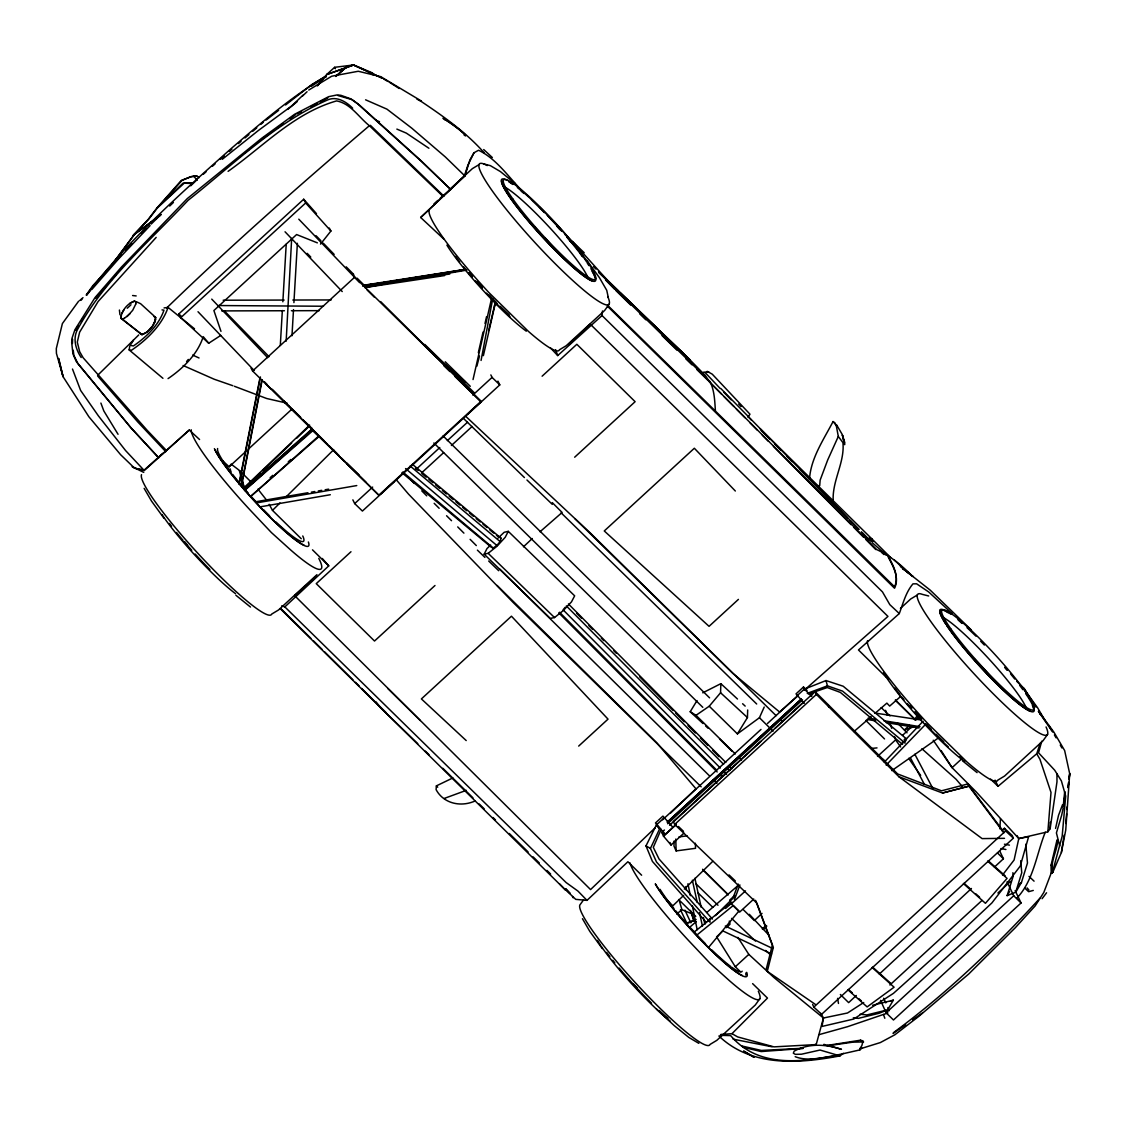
<?xml version="1.0" encoding="UTF-8"?>
<svg xmlns="http://www.w3.org/2000/svg" width="1126" height="1126" viewBox="0 0 1126 1126"><rect width="100%" height="100%" fill="white"/><g stroke="black" fill="none" stroke-linecap="round" stroke-linejoin="round"><path stroke-width="1.5" d="M933.243 740.246L952.075 767.679L976.256 791.944L1018.791 838.574L1047.856 831.804L1050.136 828.722L1050.319 822.205M697.008 700.583L690.21 711.745L696.009 715.32L709.239 706.213L720.57 692.757L720.851 683.665L702.765 692.828M709.239 706.213L737.417 733.885L747.439 717.558L747.678 709.985M1066.871 809.453L1066.955 807.06M674.15 840.981L673.967 845.992L676.121 850.918L695.53 848.314L695.375 843.233M809.467 479.268C810.804 458.212 823.542 439.802 833.057 421.546L835.154 423.137L836.463 426.557L838.307 436.452L827.694 459.985L820.136 480.14L819.7 485.672L816.885 485.728M72.43 343.514L72.627 339.278M286.159 341.178L291.662 238.445M1066.646 813.831L1065.745 823.5M280.304 345.401L282.344 310.509M282.851 301.782L286.215 244.201M291.972 335.773L293.506 309.608M293.914 302.627L297.377 243.3M999.832 828.835L1000.451 818.841M452.849 777.939L436.367 785.892L436.1 789.65C443.602 803.598 460.731 807.398 475.059 800.994M1047.856 831.804L1051.008 792.423L1039.945 759.276L1036.722 753.773L1040.241 743.202M550.501 347.906L557.708 355.577L602.044 315.547L602.466 310.973M1063.282 805.892L1064.633 792.183M709.887 921.068L709.563 918.591M833.296 502.069C831.509 481.435 844.979 462.885 842.924 442.631L838.307 436.452M1057.033 839.897L1051.051 865.176L1051.191 873.086L1043.802 892.468L1035.132 905.937L1015.356 927.655L968.74 973.99L918.394 1016.694L894.86 1034.78L880.363 1042.563L859.673 1048.982L859.884 1049.911C817.532 1059.439 763.175 1073.993 730.633 1035.596L720.147 1035.343M1068.053 787.524L1068.673 782.359L1068.025 787.609M1063.606 805.85L1065.28 792.085M1057.68 840.193C1057.398 850.862 1049.896 861.812 1052.782 872.34L1051.191 873.086M902.475 741.71C903.235 745.848 909.864 735.517 904.178 739.529M1050.136 828.722L1056.976 781.824L1056.962 773.773M1052.782 872.34L1061.382 852.495L1064.098 835.196M820.924 1013.428L823.43 1018.017L822.036 1026.433L853.691 1019.058L893.453 993.357L943.208 948.669L991.907 902.925L1020.269 866.063L1028.629 836.688L1018.791 838.574L1014.104 859.997L1002.548 875.015M162.932 378.308L129.138 349.904L129.743 346.329L132.516 341.319M164.058 307.933L168.07 307.412C162.017 325.161 146.844 339.827 131.503 350.242L129.138 349.904M202.821 337.884C197.05 354.774 182.637 368.709 168.055 378.618M481.069 360.447L492.695 298.883M241.428 484.616L261.654 381.081M241.668 485.053L262.217 379.8M325.766 77.497L326.033 76.132L311.874 84.506L285.54 104.985M1061.382 852.495L1065.731 830.172L1069.7 773.745L1064.661 750.592L1053.908 732.153L1038.566 711.266L1040.438 714.151M239.233 482.266L259.895 378.195M239.148 484.419L260.458 376.957M478.339 352.649L483.04 332.071M484.996 323.5L486.559 316.631M473.033 379.561L491.443 298.967M483.378 355.647L495.356 303.119M1055.555 828.426L1058.524 815.337L1062.564 804.64L1063.127 808.313L1061.663 815.238L1056.413 832.93L1059.721 845.978M488.67 330.509L494.666 304.991M815.562 1004.533L767.27 971.358L773.351 947.374L756.869 903.151L674.685 824.443L673.39 821.628L815.083 691.603L897.647 773.956L941.505 790.804L967.853 783.963L1002.816 830.608M476.875 366.175L479.507 356.027M1052.148 873.312L1062.17 836.224L1065.703 796.096L1061.41 780.951L1054.724 770.24L1038.538 752.787L1041.747 741.19M443.7 238.965L420.688 217.501L464.925 175.994L469.908 159.92L473.99 152.756L478.564 150.251C499.761 160.483 512.119 183.242 529.825 197.965L532.162 200.442M720.879 1034.428L731.97 1033.682L737.671 1036.919L773.97 1046.87L816.195 1044.576L823.43 1018.017L847.526 1012.992L863.712 1002.52M58.552 358.575L63.056 376.675L88.898 416.789L120.623 454.707L134.43 468.05L144.255 470.527L189.267 430.048L199.569 439.534M401.926 472.695L491.344 547.278L493.16 548.01L496.876 545.477L500.113 541.578L501.098 538.242L412.383 464.292M888.386 679.386L858.476 649.969L899.294 613.543C903.122 603.395 905.783 592.304 912.961 583.859L916.606 583.803L928.654 591.938L952.216 613.656M1025.8 844.19L1027.475 863.023L1021.437 882.517L1015.708 892.214L1007.151 895.634L1013.203 876.141L1012.893 872.706M1015.708 892.214L1021.761 872.72L1020.691 860.728M1045.266 832.198C1036.497 854.057 1033.64 880.462 1017.059 897.901M154.417 316.688L155.627 317.49C155.402 325.02 148.857 332.184 141.932 334.704L120.89 318.236C121.355 310.804 127.548 303.344 134.571 301.022L135.782 301.81L135.767 303.95M135.866 303.865L132.685 310.312L127.041 316.603M154.543 322.571L155.627 317.49L154.445 316.8M155.698 319.531L152.517 325.991L146.873 332.269M733.293 897.211L738.22 884.065M734.391 899.773L739.923 884.937M672.419 826.794L662.933 816.111L655.487 822.951L661.117 829.524L653.305 847.357L659.034 858.983L712.434 919.041M737.417 733.885L759.431 717.726L764.216 707.044M710.056 922.222L656.528 862.009L650.434 848.427L659.54 829.032L656.402 824.936L663.819 818.152M473.99 152.756L467.839 165.283L464.391 175.938L420.688 217.501M706.396 922.461L652.433 861.446L645.986 845.893L656.402 824.936L664.987 833.62M498.03 538.115L504.152 532.317L508.276 531.345L574.654 595.837L571.487 601.875L563.281 610.559L554.527 617.555L550.248 618.399L484.166 554.175L486.995 548.559L490.669 545.068M870.961 541.62L872.2 539.213L760.092 428.654M508.276 531.345L505.222 537.271L497.045 546.209L488.163 553.316L484.166 554.175M131.981 342.656L133.431 340.038M121.96 313.155L123.987 309.734M872.622 1005.265L893.34 1000.169L887.626 1009.853L866.893 1014.948L860.165 1014.188M1007.151 895.634L1009.614 891.482M75.484 330.312L78.229 325.935M80.988 321.557L83.732 317.18M748.114 417.07L749.958 414.185L712.237 374.156L707.156 371.327M859.673 1048.982L861.854 1045.618L863.065 1040.917L860.489 1040.199L827.047 1045.449M86.505 294.984C128.181 240.049 180.385 193.545 231.9 147.928C261.837 122.27 292.127 96.217 326.033 76.132M317.518 85.759L324.049 77.933L311.522 86.167M86.266 294.97L92.768 285.751L109.292 267.833M317.068 85.646L326.667 74.555L334.591 67.321L353.508 64.984L372.636 72.993M609.335 303.978L604.704 310.382L566.251 345.696L559.439 349.792A95.555 12.485 47.4 0 1 528.474 331.438L489.233 292.915A95.555 12.485 47.4 0 1 429.273 210.379M583.564 899.885L579.848 905.008A95.555 12.485 47.4 0 0 639.821 987.558A95.555 12.485 47.4 0 0 710.027 1044.435L716.826 1040.34L755.279 1005.025L759.909 998.607M1047.659 734.321L1043.028 740.739L1004.575 776.053L997.777 780.149A95.555 12.485 47.4 0 1 966.798 761.795L927.557 723.272A95.555 12.485 47.4 0 1 867.597 640.722M112.642 263.963L134.726 234.081L159.808 215.713M110.362 266.749L134.402 234.363L160.919 214.799M222.723 460.872L229.141 466.797L231.154 464.123L239.894 470.823L252.013 482.955M1042.085 898.703L1046.561 892.777M196.628 175.769L191.124 176.599L182.102 180.287L157.387 207.902L148.646 219.288L132.812 235.855L148.153 219.443L156.936 208.014L181.244 180.512L190.533 176.895L196.628 175.769L199.035 177.683M914.467 719.415L917.676 715.263M86.589 295.293L90.671 290.1M320.53 244.117L330.903 231.013L329.271 228.043M186.578 361.559L188.295 359.433M78.637 301.149L62.394 323.556L56.3 348.596L56.427 353.395L63.056 376.675L58.679 358.504M565.266 607.224L563.099 609.828L720.33 768.031M709.113 946.769L738.952 911.004L733.322 905.459L697.064 934.904M95.668 298.221L107.843 284.146M111.164 280.304L115.584 275.194M118.906 271.352L122.227 267.509M91.755 289.551L118.54 258.952L150.096 225.594M843.402 1053.331L839.94 1055.892C798.841 1063.718 751.45 1067.181 718.895 1036.004M156.176 237.403L98.103 301.543L79.636 332.156L77.286 342.107L79.665 351.664L83.169 357.786L147.154 430.287L166.184 450.245M1040.016 898.14C995.356 946.952 947.149 993.033 893.875 1032.359L893.073 1033.471L905.684 1024.688M116.372 260.162L121.101 255.039M125.816 249.916L131.714 243.526M335.872 76.484L346.892 66.673L353.508 64.984L382.221 78.144L353.508 64.984L326.667 74.555L353.564 65.041M859.884 1049.911L861.728 1047.94M884.698 761.753L923.095 721.245M129.265 260.12L135.12 253.955M886.148 765.089L924.798 725.158M335.661 76.258L346.892 66.673L340.249 71.839M372.917 74.78L373.635 74.063M153.868 234.25L158.808 229.296M281.711 605.858L284.836 606.9L328.75 565.871L322.303 558.482M731.97 1033.682L767.468 998.086L752.618 983.631M301.247 538.735L272.492 510.374L279.98 502.956M286.229 496.763L333.648 449.738M141.44 233.715L146.338 228.888M151.236 224.046L161.046 214.39M98.187 374.789L138.751 334.915M715.348 915.607L734.138 897.155M684.312 889.104L712.814 861.263M523.477 546.786L532.26 538.538M169.702 206.03L173.418 202.455M190.744 185.79L196.937 179.836M129.997 313.69L124.254 318.461M683.623 895.452L672.827 905.811L666.578 899.688M981.985 900.462L889.892 984.997M655.332 827.652L590.559 889.582L294.632 595.626L316.392 576.399M670.575 813.085L695.967 788.805L656.866 742.878L497.087 585.45M244.159 487.628L309.636 425.107M245.06 487.516L260.176 473.089M262.696 470.682L291.662 443.025M296.701 438.211L309.298 426.191M568.869 344.514L590.221 324.133L887.95 616.415L804.4 690.111M156.936 208.014L183.059 183.172L192.462 183.468M302.993 95.175L291.606 105.999L258.459 130.433L222.315 159.273M302.415 96.132L307.06 91.741M166.676 307.989C231.956 244.736 300.234 184.692 369.384 125.704L442.785 196.191L450.724 189.055M566.434 890.61L575.752 899.364L586.998 900.378L627.9 861.742L641.623 875.212M80.973 300.234L81.959 299.305M722.709 931.103L716.615 936.846L735.306 966.77L740.261 971.583M726.369 927.655L730.028 924.207L729.282 921.082M144.353 469.894L162.834 453.398M902.63 735.278L912.736 725.791M762.02 913.383L754.336 920.561L743.09 909.456M856.309 995.483L848.638 1002.619L840.362 994.483M879.336 974.089L971.442 888.498M994.455 867.09L1003.421 858.772L999.677 850.89M127.224 308.243L130.968 304.78M1007.08 881.827L1013.71 895.761L886.134 1012.795L893.467 1019.987L1021.057 902.968L1015.145 890.582M157.387 207.902L184.326 183.045L192.11 183.059M415.944 469.542L439.773 447.543M220.724 335.435L208.718 343.233L180.765 317.673L178.795 313.971L303.696 199.246L316.476 213.644M180.765 317.673L305.667 202.961L303.696 199.246M433.904 203.961L437.747 200.428M440.308 198.077L442.884 195.727M449.288 189.844L472.357 168.647L479.155 164.551M380.602 301.557L480.999 401.377L378.829 495.215L252.59 370.975L354.746 277.137L353.339 274.448M229.141 466.797L245.792 451.512M248.339 449.161L291.859 409.188M497.945 381.151L499.775 384.881L362.403 511.063L354.69 503.589L372.664 487.079M472.807 395.099L492.062 377.407L490.852 374.916M380.236 494.413L393.973 481.801M467.276 414.467L481.013 401.855L454.848 376.408M421.631 472.85L443.63 452.638M451.399 445.502L472.118 426.472M316.955 574.668L278.502 609.996L271.704 614.078A95.555 12.485 47.4 0 1 201.484 557.201A95.555 12.485 47.4 0 1 141.524 474.665M350.974 551.74L316.251 583.634L374.522 641.032L434.988 585.506M542.113 376.197L576.836 344.289L635.12 401.686L574.668 457.212M578.68 746.088L608.026 719.134L511.457 616.203L421.391 698.922L466.206 740.57M738.417 599.384L709.056 626.337L604.268 530.965L694.334 448.247L735.334 491.02M807.032 690.477L803.471 687.029L796.026 693.869L804.288 703.314M796.912 695.896L804.358 689.07L803.471 687.029M662.637 819.742L760.993 729.423M767.468 723.497L797.222 696.135M801.262 699.077L667.155 822.262L801.276 699.105M900.434 608.42L910.695 598.99L917.493 594.908M667.605 823.753L802.528 699.795M683.904 833.156L671.026 845.021L663.481 836.125L676.346 824.316L663.495 836.154L661.835 832.367L664.41 830.003M669.548 825.274L760.88 741.387M775.04 728.395L803.331 702.399M811.058 695.305L813.619 692.954M734.814 895.409L729.662 900.138L731.323 903.925L739.627 912.102L753.787 899.055M731.323 903.925L745.482 890.891M762.302 928.908L766.046 925.488M763.147 929.443L766.82 926.079M1001.83 830.636L1004.406 828.272L1012.161 835.478L1013.372 838.166L821.6 1014.315L813.831 1007.108L812.62 1004.42M813.831 1007.108L1005.617 830.96L1004.406 828.272M1019.058 884.712L1021.437 882.517M674.685 824.443L816.378 694.418L815.083 691.603M735.306 966.77L748.804 954.384L737.882 937.395M447.346 440.632L467.529 422.208M877.52 756.405L895.62 739.866L894.508 736.587M997.903 892.988L1010.726 881.292M158.344 457.592L189.267 430.048M244.384 488.965L312.409 428.542M244.835 490.021L312.859 429.611L315.266 432.117M270.156 477.663L272.774 475.341M250.971 496.158L319.052 435.72M797.87 695.868L779.586 711.998L732.702 673.235L574.922 518.664M725.552 908.443L730.83 903.798M203.412 174.164L206.002 171.898M212.462 166.212L215.052 163.946M220.232 159.399L224.116 155.993M229.296 151.461L231.886 149.181M79.679 300.572L82.986 297.672M243.934 489.388L312.465 429.302M244.511 490.57L313.042 430.47L319.137 436.395L250.662 496.439M288.27 461.773L290.902 459.464M900.856 696.276L889.681 706.086L886.88 703.117L875.029 713.349M540.044 531.739L562.113 512.471L552.289 502.604M915.072 720.26L918.915 716.938M909.583 725.355L904.488 729.789L912.848 727.129M915.973 719.824L919.801 716.502M853.987 731.52L871.088 716.755M696.22 921.631L689.605 927.345L694.235 931.807M706.804 912.496L738.572 885.078M238.43 143.565L241.048 141.313M244.989 137.949L248.93 134.571M252.857 131.207L256.798 127.829M260.739 124.465L263.357 122.213M494.384 305.934L497.03 303.682M990.584 779.122L998.072 786.286L1036.722 753.773M676.754 914.002L681.934 909.681L691.392 913.58L693.982 921.124M287.693 109.405L297.151 101.664M239.472 157.176L242.146 155.036M244.821 152.897L248.832 149.688M694.038 932.159L731.872 902.123M266.13 120.06L278.615 110.362M228.099 171.349C263.132 146.549 294.336 112.882 336.646 100.904C350.763 103.606 358.8 117.315 369.384 125.704M916.86 719.43L919.66 717.361M262.175 138.977L270.479 132.924M277.404 127.885L282.936 123.86M289.846 118.821L295.392 114.782M891.792 770.634L938.24 738.065M912.679 1019.804L922.49 1012.978M129.617 303.527L134.487 301.135L135.683 301.923M146.887 332.184L141.932 334.563L120.989 318.123L120.904 316.096M308.763 90.038L331.706 76.216L358.251 71.262L380.785 76.681L421.434 101.058M296.926 113.979L301.557 111.573M310.818 106.759L316.997 103.55M320.08 101.945L327.807 97.934M688.31 922.968L694.601 920.252M890.497 1001.31L893.34 1000.169M886.19 1010.43L879.068 1013.273L858.35 1018.368L853.297 1017.805M804.161 689.225L826.005 680.554L843.191 686.227L906.36 738.797M686.635 923.109L696.149 919.449M466.319 790.339L444.137 798.475M905.107 743.09L842.572 691.125L827.441 685.847L807.286 693.349L808.82 693.869L827.286 687.55L840.376 692.42L902.559 744.413M598.511 271.507L690.139 360.024L705.143 375.324L709.422 381.841L876.661 549.558C889.807 555.611 900.983 564.745 911.286 575.048L902.841 568.56L912.989 576.512L900.42 566.491M887.921 1012.936L847.526 1026.701L819.109 1034.625M1033.288 890.427L1028.615 891.693L1024.759 888.048M124.31 318.348L122.101 319.024L120.89 318.236M816.378 694.418L898.942 776.757L942.532 793.014L968.867 786.159L1003.843 832.832M942.532 793.014L968.881 786.187L967.853 783.963M703.356 372.227L708.733 371.876M364.923 287.51L464.968 269.578M256.306 501.661L307.961 492.738M311.395 492.132L314.844 491.541M318.292 490.95L321.726 490.345M325.175 489.754L328.623 489.163M256.897 502.843L356.759 485.573M261.19 506.672L330.298 494.736M466.53 270.156L364.923 287.566L444.657 275.546M449.795 274.026L363.022 285.948L464.588 269.593M362.769 285.399L464.531 269.48M362.994 285.849L466.488 269.649M827.23 1045.857L852.832 1042.155L863.614 1041.93M362.797 285.497L392.298 281.458M395.761 280.979L399.237 280.501M678.964 836.928L687.057 835.844M872.087 748.382L877.013 747.889M886.289 555.076L887.696 555.245C892.876 564.619 899.477 576.132 894.551 586.801L607.618 305.329M803.105 1048.475L761.148 1051.557L743.033 1047.236M803.148 1048.25L761.359 1050.445L741.612 1045.941M1004.505 838.335L982.111 838.603L898.928 776.729M223.187 300.22L284.132 300.065M292.844 300.037L331.157 299.938M221.723 310.903L284.414 310.748M291.381 310.72L319.249 310.649M218.528 305.54L323.458 306.244M337.983 95.541L352.185 99.679L359.433 105.056L421.293 160.976L450.794 189.562L421.293 161.271L357.266 103.479L350.721 98.821L340.897 95.316L337.068 94.936L328.651 96.667L294.604 114.275L261.57 138.357L187.338 198.542L121.509 267.003L95.034 297.574L74.935 329.707L71.951 338.433L71.684 342.571L72.951 353.944L76.287 361.545L130.996 427.894L158.724 457.818L130.898 427.697L77.905 363.642L73.852 355.323L73.246 350.256M132.587 295.519L136.176 295.927M142.918 469.697L137.203 468.951L132.164 466.713L143.748 472.385M162.003 309.889L163.974 310.171C158.921 324.978 146.253 337.223 133.459 345.921L131.489 345.64M874.677 713.011L919.675 719.781M867.104 719.472L875.761 720.879M886.162 722.582L919.083 727.973M868.132 718.106L875.057 719.261M883.699 720.682L920.026 726.706M1004.448 844.19L1009.459 845.133M1000.901 848.554L1005.912 849.511M733.096 1039.157L772.098 1046.8M287.144 403.192L266.679 398.505L234.405 386.274M483.927 164.002L490.359 165.635L500.394 171.574L514.99 183.397M928.683 595.978L922.264 594.345A95.555 12.485 47.4 0 0 977.452 677.444A95.555 12.485 47.4 0 0 1046.054 726.946M823.88 1044.351L841.46 1049.319C825.935 1044.224 808.904 1042.972 794.14 1051.177L793.337 1053.19L795.266 1054.344L801.473 1054.217L820.024 1050.037L839.94 1055.892C825.358 1056.104 809.256 1062.311 795.181 1056.681M659.54 829.032L661.117 829.524M501.098 538.242L496.467 535.385M232.857 385.725L214.179 379.223L183.13 365.514M815.421 1044.295L816.195 1044.576M317.349 242.85L296.602 234.56L213.898 310.537L220.977 331.354M376.337 120.383L379.504 121.721M396.859 129.096L406.331 133.121L428.907 148.252M365.598 99.82L386.922 109.138L411.708 128.111L445.277 156.894L464.925 175.994M192.659 355.084L199.035 357.969M136.345 301.726L140.609 303.71L155.05 316.87M725.299 926.051L772.506 948.402M722.751 930.85L771.535 953.961M389.3 82.17L399.223 88.504M868.737 539.27L873.072 541.522M869.286 537.693L872.2 539.213L890.596 557.497M416.901 99.088L419.956 100.721M645.986 845.893L650.434 848.427M744.033 1051.515L754.11 1057.314L743.667 1050.91M383.628 78.961L387.823 81.438M698.838 1043.352L688.802 1037.412L674.192 1025.589L656.458 1009.023M420.265 100.847C442.954 115.95 465.925 132.235 484.053 152.643M154.332 316.814L155.529 317.602M140.82 333.789L142.017 334.577M902.841 568.56L930.231 590.165L971.428 630.096M584.183 252.717L565.196 234.827M442.884 118.258L445.22 120.088M886.753 555.343L872.214 542.704M168.07 307.412L194.502 328.792M962.491 760.796L977.087 772.619M235.869 595.232L250.479 607.055M415.41 468.163L418.112 470.386M823.43 1018.017L774.083 977.635L748.804 954.384M422.166 473.75L426.205 477.114M428.907 479.352L432.961 482.716M435.663 484.954L439.717 488.318M442.419 490.556L446.473 493.92M449.175 496.158L453.229 499.522M455.931 501.774L459.985 505.124M462.687 507.376L466.741 510.74M469.443 512.977L473.497 516.341M476.199 518.579L480.253 521.943M482.955 524.181L487.009 527.545M489.711 529.783L493.765 533.147M500.113 541.578L410.188 466.037M493.16 548.01L402.784 471.991M496.876 545.477L405.557 468.571M433.609 354.38L465.432 382.01M881.616 552.458L884.065 554.597M728.226 894.762L702.582 869.258M352.663 108.195C346.344 101.833 337.068 96.034 327.905 99.806C274.814 123.044 233.082 164.804 188.126 200.287C149.322 241.738 104.479 279.431 77.23 330.045C72.74 339.025 75.836 349.665 81.199 357.519M1051.051 865.176L1052.092 866.091M988.375 860.911L1005.152 875.831M987.713 861.179L1007.066 878.379L985.433 903.305L963.434 883.572M848.441 989.444L852.312 992.879M858.758 998.621L861.348 1000.915M847.779 989.698L867.133 1006.911L894.086 987.206L872.101 967.473M964.095 883.333L970.57 889.132M975.735 893.777L979.62 897.253M872.749 967.22L890.863 983.477M417.774 743.695L380.194 707.381L376.042 701.934M765.61 950.443L770.733 955.059M921.927 748.748L956.087 779.262L962.491 786.778M720.851 683.665L737.488 699.021M742.611 703.736L745.173 706.101M720.57 692.757L747.439 717.558M690.21 711.745L703.004 723.554M705.566 725.918L708.127 728.283M483.716 149.547L492.344 157.541M1005.617 830.96L1013.372 838.166M178.795 313.971L181.37 316.364M203.229 336.674L208.718 343.233M899.294 613.543L889.822 604.648L882.488 591.924L602.044 315.547M569.897 240.753L574.907 245.482M881.165 707.592L890.004 715.939M897.591 723.089L907.007 732.829M1034.076 881.165L1029.009 876.366M731.576 918.38L755.462 941.026M894.424 560.058L904.572 569.77M370.384 125.338L443.925 196.177M678.443 826.484L683.496 831.326M729.015 874.916L735.334 880.968M599.102 272.802L690.139 360.024L620.44 293.013M598.891 272.309L617.907 290.578M809.425 692.771L811.804 695.066M524.42 477.565L463.926 418.872M526.954 480L552.289 504.349M561.156 512.865L756.686 704.003M593.501 266.665L596.006 269.086M1016.778 681.371L1024.139 688.479L1035.906 707.015M477.396 550.135L484.912 557.398M488.684 561.029L498.705 570.713M492.062 377.407L499.775 384.881M488.163 553.316L554.527 617.555M443.644 365.5L449.865 371.552M313.127 430.864L344.556 461.463M347.075 463.912L365.936 482.266M615.922 290.592L630.87 305.188M639.61 313.704L645.831 319.784M662.046 335.604L677.007 350.2M685.734 358.715L691.969 364.81M696.952 369.666L708.17 380.616M424.713 344.401L474.018 392.495M480.999 401.377L354.746 277.137M318.827 435.804L327.624 444.376M332.634 449.274L338.926 455.397M346.456 462.744L359.025 474.989M695.91 883.755L717.994 905.248M607.35 306.103L894.537 588.236C899.674 577.905 893.298 566.491 888.287 557.286M701.188 786.821L513.301 602.607L408.569 494.159L396.239 479.732M698.064 892.904L712.814 907.359M997.495 852.959L1003.421 858.772M1013.71 895.761L1021.057 902.968M445.249 361.784L470.26 386.317M776.081 715.643L589.7 532.429L465.502 416.113M779.825 719.345L782.331 721.794M709.577 697.853L443.123 435.959M702.807 707.339L433.862 442.982M696.009 715.32L735.334 753.97M264.357 381.728L266.848 384.191M284.385 401.391L289.396 406.303M291.887 408.752L300.656 417.352M305.667 422.278L311.93 428.415M266.088 383.952L271.099 388.878M283.611 401.18L318.644 435.621M678.598 899.519L695.755 916.381M284.836 606.9L566.096 882.531L577.948 891.088L586.998 900.378M425.304 751.084L429.062 754.772M442.856 768.298L472.934 797.813M479.197 803.964L484.222 808.89M492.991 817.49L495.496 819.953M509.29 833.479L528.094 851.932M533.105 856.858L539.368 863.009M546.898 870.384L550.656 874.072M747.636 416.353L751.366 420.054M895.297 700.09L914.917 719.401M885.346 761.669L882.981 759.332L884.079 761.852M353.578 274.265L346.217 266.848M759.431 717.726L773.069 731.154M739.05 757.629L741.527 760.078M719.556 738.98L731.956 751.183M709.493 775.87L499.86 569.165M713.237 779.558L716.981 783.246M269.044 356.675L224.201 310.706M703.074 870.004L728.086 894.663M312.493 549.84L328.75 565.871M387.794 688.479L420.28 720.499M895.663 700.288L913.904 718.346M865.824 720.471L884.529 738.938M281.078 608.842L310.818 638.245M313.31 640.694L321.98 649.266M324.457 651.715L352.973 679.879M355.45 682.328L359.166 686.001M361.643 688.45L386.443 712.955M709.422 381.841L721.597 394.1M359.658 282.612L298.784 219.176M367.048 289.931L374.451 297.264M342.234 291.564L285.047 231.787M267.692 357.674L211.744 299.122M253.955 370.285L198.007 311.733M280.388 608.786L565.773 890.314L559.566 883.882M958.212 619.624L961.801 623.199M547.236 215.305L561.874 231.069M357.055 278.136L364.5 285.54M193.63 176.374L197.289 180.005M253.66 370.75L251.182 368.286L252.59 370.975M272.253 389.23L287.116 404.023M289.593 406.486L299.516 416.339M303.232 420.04L311.902 428.668M315.618 432.356L324.302 440.984M329.256 445.924L336.688 453.314M341.657 458.24L378.829 495.215M436.367 785.892L437.718 787.229M410.638 479.69L414.354 483.42M421.786 490.88L426.74 495.848M434.172 503.308L439.14 508.276M446.572 515.736L451.526 520.705M457.719 526.912L463.912 533.133M470.119 539.34L476.312 545.561M539.382 206.987C556.441 224.074 573.514 241.583 586.674 261.922M804.358 689.07L811.733 696.473M724.046 771.774L726.523 774.266M559.509 612.248L716.671 770.156M720.373 773.886L722.85 776.363M558.806 612.868L717.149 771.957M719.627 774.449L722.09 776.94M724.06 396.591L733.927 406.542M736.39 409.02L745.032 417.732M749.958 422.7L757.362 430.16M762.288 435.143L768.453 441.35M773.393 446.332L851.073 524.674M853.55 527.151L863.417 537.102M865.88 539.593L875.747 549.544M568.447 603.972L725.806 762.443M729.521 766.187L731.999 768.678M576.554 613.22L581.509 618.202M588.926 625.69L592.642 629.434M601.312 638.16L603.789 640.652M613.698 650.645L616.175 653.136M639.709 676.839L673.151 710.52M675.628 713.011L684.298 721.752M688.014 725.482L695.446 732.97M700.4 737.966L707.832 745.454M712.786 750.437L718.979 756.672M566.35 605.929L723.624 764.329M727.326 768.073L729.803 770.564M165.761 451.667L137.766 421.912L97.582 375.901M144.255 470.527L125.563 450.541L98.398 415.874L80.636 390.469L72.486 369.032M761.134 430.315L769.79 439.084M774.73 444.094L780.909 450.358M787.088 456.607L792.028 461.618M799.446 469.134L847.639 517.974M850.116 520.479L858.758 529.248M862.474 533.006L869.891 540.522L861.348 531.768M605.492 279.966L614.754 289.41M858.913 529.262L720.823 388.526M973.99 658.527L978.578 663.256A59.27 7.741 47.4 0 1 990.908 677.007M534.526 227.002L540.255 232.899M720.161 388.47L705.228 372.678M723.821 392.256L731.154 399.814M316.068 235.742L320.896 240.725M323.303 243.202L334.155 254.406M307.159 253.336L310.776 257.066M749.339 914.326L769.128 935.439M738.656 404.037L741.035 406.528M565.702 888.836L570.249 893.622L565.787 888.864M572.416 241.4L615.922 289.692L710.042 381.615C714.517 390.68 714.729 401.039 715.404 410.807M305.667 202.961L330.903 231.013M1027.067 887.893L1028.897 889.976M833.057 421.546L837.012 426.219M567.251 237.262L582.691 256.587M661.835 832.367L663.988 834.901M860.489 1040.199L861.362 1041.283M257.924 489.148L266.468 499.972M1025.251 690.787L1037.722 707.958L1045.069 720.626M586.913 260.444L599.384 277.601L606.731 290.283L608.237 297.208M602.269 948.542L589.799 931.385L582.452 918.703M163.946 518.199L151.475 501.028L144.128 488.36M895.62 739.866L900.631 746.974M908.64 758.347L920.66 775.42M1038.397 711.365L1040.354 714.165M1040.016 713.715L1051.754 730.661M118.047 434.284L103.831 410.962L100.89 403.066M941.195 750.662L952.075 767.679L961.928 758.614A68.616 8.966 47.4 0 1 959.549 756.714M1048.588 725.214L1052.726 732.069M334.591 67.321L335.449 68.742M1017.017 835.605L1018.791 838.574M836.534 424.755L842.192 434.411L844.88 442.926M1054.4 734.954L1056.075 737.84M1060.256 745.06L1061.931 747.96M1024.139 688.479L1028.151 695.755M269.184 504.335L272.492 510.374M914.847 754.265L932.75 788.284M910.498 757.981L924.347 784.287M572.487 896.592L573.106 897.774M352.86 499.845L354.69 503.589M995.074 780.121L998.072 786.286M680.47 909.738L687.184 923.982M684.946 910.174L690.871 922.827M767.27 971.358L766.243 969.134L772.323 945.164L755.574 900.35M883.699 998.241L885.796 1002.9M887.893 1007.559L889.287 1010.669M880.546 1000.367L886.134 1012.795M827.863 704.637L828.933 707.1M669.928 842.487L671.026 845.021M883.488 1014.484L884.811 1018.256M555.653 349.707L557.708 355.577M885.585 710.309L887.26 715.235M889.498 721.808L891.722 728.367M244.328 488.768L239.402 470.907M679.597 901.743L681.934 909.681M691.758 913.073L694.038 921.04M690.505 910.385L691.392 913.58M826.005 680.554L827.441 685.847M242.287 480.14L244.483 488.36M230.154 468.838L231.041 472.132M692.377 880.222L697.233 902.362M699.471 912.581L702.455 926.205M694.911 878.294L701.202 907.303M703.412 917.535L704.89 924.362M687.958 883.741L690.337 895.663M692.391 905.867L697.163 929.696M837.589 998.368L838.476 1003.449M119.412 310.044L119.947 314.759M675.783 839.053L676.121 850.918M685.973 886.528L685.987 889.836M235.517 593.669A67.687 8.839 47.4 0 1 161.975 514.568M209.915 569.517A69.136 9.036 47.4 0 1 195.136 554.034M191.758 550.304A69.136 9.036 47.4 0 1 184.143 541.648M183.031 540.339A69.136 9.036 47.4 0 1 176.486 532.485M171.546 526.278A69.136 9.036 47.4 0 1 169.364 523.435M302.767 535.962A63.281 8.262 47.4 0 1 275.997 522.028M269.621 515.863A63.281 8.262 47.4 0 1 263.498 509.656M257.333 503.181A63.281 8.262 47.4 0 1 250.634 495.862M248.424 493.385A63.281 8.262 47.4 0 1 232.646 474.426M230.436 471.541A63.281 8.262 47.4 0 1 217.628 448.528M308.369 541.986A70.178 9.163 47.4 0 1 270.381 517.397A70.178 9.163 47.4 0 1 214.39 448.641M318.785 558.397A95.555 12.485 47.4 0 1 290.607 549.91L271.422 532.584L251.379 511.387A95.555 12.485 47.4 0 1 191.223 429.78M304.02 545.139A68.616 8.966 47.4 0 1 257.024 503.913A68.616 8.966 47.4 0 1 215.122 449.936M187.592 545.209A68.616 8.966 47.4 0 1 184.425 541.564M667.957 1018.27A69.136 9.036 47.4 0 1 659.259 1010.501M651.574 1003.167A69.136 9.036 47.4 0 1 619.131 968.064M614.81 962.843A69.136 9.036 47.4 0 1 612.769 960.295M609.87 956.621A69.136 9.036 47.4 0 1 606.647 952.385M670.378 1021.352A67.687 8.839 47.4 0 1 601.073 946.065M600.313 944.911A67.687 8.839 47.4 0 1 597.427 940.351M742.147 971.189A63.281 8.262 47.4 0 1 731.928 967.375M730.816 966.558A63.281 8.262 47.4 0 1 711.745 949.908M705.523 943.785A63.281 8.262 47.4 0 1 690.069 927.444M687.845 924.967A63.281 8.262 47.4 0 1 675.938 911.004M673.869 908.457A63.281 8.262 47.4 0 1 670.969 904.783M669.857 903.333A63.281 8.262 47.4 0 1 660.033 889.315M746.693 972.343A70.178 9.163 47.4 0 1 712.885 951.85A70.178 9.163 47.4 0 1 655.473 884.163M742.344 975.496A68.616 8.966 47.4 0 1 698.5 937.592A68.616 8.966 47.4 0 1 655.318 883.938M745.778 973.033A68.616 8.966 47.4 0 1 745.778 975.102M758.319 991.232A95.555 12.485 47.4 0 1 728.944 980.253L709.746 962.941L689.703 941.744A95.555 12.485 47.4 0 1 629.941 862.84M637.02 987.84A68.616 8.966 47.4 0 1 633.656 984.208M590.953 268.748A69.136 9.036 47.4 0 1 547.771 242.54A69.136 9.036 47.4 0 1 507.122 180.385M509.726 181.919A69.136 9.036 47.4 0 1 512.724 183.974M517.327 187.507A69.136 9.036 47.4 0 1 523.956 193.081M532.457 200.85A69.136 9.036 47.4 0 1 544.365 212.589M556.849 225.833A69.136 9.036 47.4 0 1 561.339 230.83M566.716 236.981A69.136 9.036 47.4 0 1 571.163 242.245M580.411 253.786A69.136 9.036 47.4 0 1 582.536 256.601M587.293 263.188A69.136 9.036 47.4 0 1 588.912 265.581M504.152 186.747A65.322 8.529 47.4 0 1 549.122 227.002A65.322 8.529 47.4 0 1 587.631 276.883M544.815 237.868A59.27 7.741 47.4 0 1 552.57 246.65M509.177 314.801A63.281 8.262 47.4 0 1 500.24 306.314M496.622 302.725A63.281 8.262 47.4 0 1 489.191 295.068M482.28 287.609A63.281 8.262 47.4 0 1 476.762 281.43M472.484 276.475A63.281 8.262 47.4 0 1 469.162 272.534M526.321 331.185A70.178 9.163 47.4 0 1 446.895 245.13M591.812 280.824A68.616 8.966 47.4 0 1 537.538 231.632A68.616 8.966 47.4 0 1 501.746 180.301M508.516 181.582A68.616 8.966 47.4 0 1 512.837 184.453M521.282 191.139A68.616 8.966 47.4 0 1 523.998 193.489M556.652 226.002A68.616 8.966 47.4 0 1 559.988 229.704M592.206 271.465A68.616 8.966 47.4 0 1 593.557 273.998M594.078 275.124A68.616 8.966 47.4 0 1 595.232 278.361M607.73 296.588A95.555 12.485 47.4 0 1 535.314 242.977A95.555 12.485 47.4 0 1 487.276 165.578M509.951 316.603A68.616 8.966 47.4 0 1 486.474 293.168M481.998 288.312A68.616 8.966 47.4 0 1 475.369 280.895M472.216 277.249A68.616 8.966 47.4 0 1 468.88 273.337M466.713 270.733A68.616 8.966 47.4 0 1 463.574 266.876M459.704 261.978A68.616 8.966 47.4 0 1 455.481 256.404M1025.617 693.546A69.136 9.036 47.4 0 1 1017.242 702.497A69.136 9.036 47.4 0 1 953.384 634.656A69.136 9.036 47.4 0 1 951.048 614.332M958.226 619.947A69.136 9.036 47.4 0 1 962.28 623.424M967.023 627.689A69.136 9.036 47.4 0 1 975.932 636.162M1005.039 667.338A69.136 9.036 47.4 0 1 1007.277 669.956M1010.571 673.897A69.136 9.036 47.4 0 1 1014.751 679.034M1019.818 685.551A69.136 9.036 47.4 0 1 1022.887 689.675M942.49 617.09A65.322 8.529 47.4 0 1 987.46 657.345A65.322 8.529 47.4 0 1 1025.969 707.241M943.743 741.654A63.281 8.262 47.4 0 1 936.17 734.293M931.244 729.296A63.281 8.262 47.4 0 1 926.29 724.117M921.73 719.19A63.281 8.262 47.4 0 1 915.086 711.787M911.919 708.141A63.281 8.262 47.4 0 1 909.695 705.509M964.644 761.542A70.178 9.163 47.4 0 1 887.302 678.711M886.232 677.064A70.178 9.163 47.4 0 1 883.488 672.546M1030.135 711.168A68.616 8.966 47.4 0 1 990.5 677.655A68.616 8.966 47.4 0 1 946.839 625.634M945.798 624.029A68.616 8.966 47.4 0 1 948.191 612.755M980.69 641.271A68.616 8.966 47.4 0 1 984.377 645.057M1004.758 667.422A68.616 8.966 47.4 0 1 1006.982 670.026M1032.415 705.481A68.616 8.966 47.4 0 1 1033.555 710.773M948.275 746.946A68.616 8.966 47.4 0 1 924.798 723.511M921.448 719.894A68.616 8.966 47.4 0 1 914.776 712.476M910.54 707.592A68.616 8.966 47.4 0 1 907.218 703.68M903.981 699.781A68.616 8.966 47.4 0 1 901.912 697.233M899.927 694.742A68.616 8.966 47.4 0 1 894.832 688.127M465.531 135.57A15.806 1.365 36 0 1 464.25 135.275M446.22 120.341A14.554 1.253 36 0 1 453.496 125.282A14.371 1.239 36 0 1 464.517 134.824M444.32 118.99A15.806 1.365 36 0 1 458.451 128.871A15.806 1.365 36 0 1 465.685 135.697M1069.7 773.745L1069.081 778.91L1069.7 773.745M843.092 437.634L842.403 435.143L844.613 444.7L843.092 437.634M512.766 198.88A67.687 8.839 47.4 0 0 592.177 279.262A67.687 8.839 47.4 0 0 543.422 210.337A67.687 8.839 47.4 0 0 512.766 198.88M951.104 629.237A67.687 8.839 47.4 0 0 1030.501 709.605A67.687 8.839 47.4 0 0 981.759 640.68A67.687 8.839 47.4 0 0 951.104 629.237"/></g></svg>
